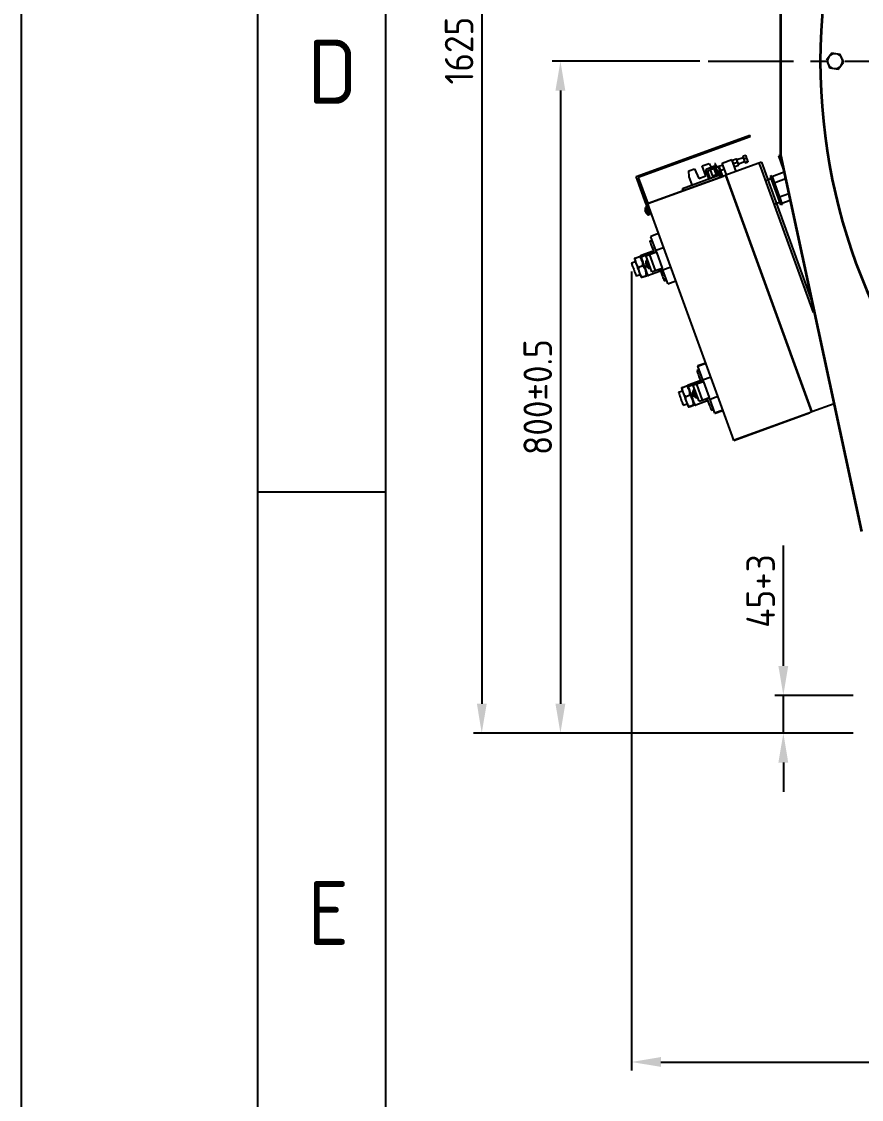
# Model space of a CAD drawing. Header units: millimetres. Extents: x -13 to 15102, y -1400 to 6249.
# Drawn here: x -13 to 987, y 1291 to 2574 of the extents above; entities that cross this region are included whole.
import ezdxf

# ---------------------------------------------------------------- set-up
doc = ezdxf.new("R2010")
doc.units = ezdxf.units.MM
doc.header["$LTSCALE"] = 2
doc.linetypes.add('CENTER', pattern=[10.16, 6.35, -1.27, 1.27, -1.27])
doc.linetypes.add('CENTER8', pattern=[6.35, 3.96875, -0.79375, 0.79375, -0.79375])
doc.layers.add('1轮廓实线层', color=7, linetype='Continuous')
doc.layers.add('3中心线层', color=1, linetype='CENTER8')
doc.styles.get("Standard").update_dxf_attribs({"font": 'isocp.shx', "height": 34, "bigfont": 'whgtxt.shx'})
doc.dimstyles.new('ISO-25', dxfattribs={"dimtxt": 34, "dimasz": 35, "dimexe": 10, "dimexo": 10, "dimgap": 10, "dimtad": 1, "dimdec": 4, "dimtxsty": 'Standard', "dimcen": 2.5, "dimclrd": 3, "dimclre": 3, "dimclrt": 2, "dimadec": 1, "dimazin": 2, "dimtfac": 1, "dimtdec": 4, "dimtmove": 0, "dimatfit": 3, "dimfxl": 1, "dimarcsym": 0})

# ---------------------------------------------------------------- blocks, each defined once
blk = doc.blocks.new('*D4357')
at = {"color": 3, "lineweight": -2}
for p, q in [((893.8, 1806.8), (893.8, 1950.2)), ((976.8, 1771.8), (883.8, 1771.8)), ((893.8, 1726.8), (893.8, 1771.8)), ((976.8, 1726.8), (883.8, 1726.8)), ((893.8, 1691.8), (893.8, 1656.8))]:
    blk.add_line(p, q, dxfattribs=at)
at = {"color": 3}
for points in [[(887.9, 1806.8), (899.6, 1806.8), (893.8, 1771.8)], [(899.6, 1691.8), (887.9, 1691.8), (893.8, 1726.8)]]:
    blk.add_solid(points, dxfattribs=at)
at = {"layer": 'Defpoints', "color": 0}
for p in [(893.8, 1771.8), (986.8, 1771.8), (986.8, 1726.8)]:
    blk.add_point(p, dxfattribs=at)
at = {"color": 2, "insert": (866.8, 1896), "char_height": 34, "attachment_point": 5, "rotation": 90}
blk.add_mtext('45+3', dxfattribs=at)
blk = doc.blocks.new('*D4358')
at = {"color": 3, "lineweight": -2}
for p, q in [((712.9, 2276.3), (712.9, 1325.3)), ((2560.7, 2276.3), (2560.7, 1325.3)), ((747.9, 1335.3), (2525.7, 1335.3))]:
    blk.add_line(p, q, dxfattribs=at)
at = {"color": 3}
for points in [[(747.9, 1341.2), (747.9, 1329.5), (712.9, 1335.3)], [(2525.7, 1329.5), (2525.7, 1341.2), (2560.7, 1335.3)]]:
    blk.add_solid(points, dxfattribs=at)
at = {"layer": 'Defpoints', "color": 0}
for p in [(712.9, 2286.3), (2560.7, 2286.3), (2560.7, 1335.3)]:
    blk.add_point(p, dxfattribs=at)
at = {"color": 2, "insert": (1636.8, 1364), "char_height": 34, "attachment_point": 5}
blk.add_mtext('1850(Max)', dxfattribs=at)
blk = doc.blocks.new('*D4359')
at = {"color": 3, "lineweight": -2}
for p, q in [((794.4, 2526.8), (618.3, 2526.8)), ((628.3, 2491.8), (628.3, 1761.8)), ((976.8, 1726.8), (618.3, 1726.8))]:
    blk.add_line(p, q, dxfattribs=at)
at = {"color": 3}
for points in [[(634.1, 2491.8), (622.4, 2491.8), (628.3, 2526.8)], [(622.4, 1761.8), (634.1, 1761.8), (628.3, 1726.8)]]:
    blk.add_solid(points, dxfattribs=at)
at = {"layer": 'Defpoints', "color": 0}
for p in [(804.4, 2526.8), (628.3, 1726.8), (986.8, 1726.8)]:
    blk.add_point(p, dxfattribs=at)
at = {"color": 2, "insert": (601.3, 2126.8), "char_height": 34, "attachment_point": 5, "rotation": 90}
blk.add_mtext('800%%p0.5', dxfattribs=at)
blk = doc.blocks.new('*D4360')
at = {"color": 3, "lineweight": -2}
for p, q in [((1607.8, 3351.8), (524.6, 3351.8)), ((534.6, 3316.8), (534.6, 1761.8)), ((976.8, 1726.8), (524.6, 1726.8))]:
    blk.add_line(p, q, dxfattribs=at)
at = {"color": 3}
for points in [[(540.5, 3316.8), (528.8, 3316.8), (534.6, 3351.8)], [(528.8, 1761.8), (540.5, 1761.8), (534.6, 1726.8)]]:
    blk.add_solid(points, dxfattribs=at)
at = {"layer": 'Defpoints', "color": 0}
for p in [(1617.8, 3351.8), (534.6, 1726.8), (986.8, 1726.8)]:
    blk.add_point(p, dxfattribs=at)
at = {"color": 2, "insert": (507.6, 2539.3), "char_height": 34, "attachment_point": 5, "rotation": 90}
blk.add_mtext('1625', dxfattribs=at)

msp = doc.modelspace()

# ---------------------------------------------------------------- linework, layer by layer
for p, q in [((267.37307, 5970.33699), (267.37307, 35.39246)), ((419.84025, 5817.86981), (419.84025, 35.39246)), ((419.84025, 2013.70862), (267.37307, 2013.70862))]:
    msp.add_line(p, q)
at = {"color": 7, "ltscale": 0.2}
for p, q in [((948.27943, 2532.18363), (945.15996, 2528.12589)), ((949.06872, 2518.66514), (954.14256, 2517.9925)), ((954.14256, 2517.9925), (959.21641, 2517.31986)), ((959.21641, 2517.31986), (962.33582, 2521.37759)), ((962.33582, 2521.37759), (965.45523, 2525.43533)), ((718.41358, 2389.38542), (853.72936, 2438.63631)), ((854.41338, 2436.75693), (853.72936, 2438.63631)), ((854.41338, 2436.75693), (720.977, 2388.19007)), ((845.89391, 2413.36699), (845.59839, 2412.73321)), ((848.57391, 2414.58942), (845.8197, 2413.58696)), ((846.25601, 2412.38827), (845.8197, 2413.58696)), ((848.57391, 2414.58942), (849.38454, 2413.00271)), ((848.88749, 2414.36831), (848.57391, 2414.58942)), ((849.38454, 2413.00271), (849.78347, 2411.26617)), ((797.12181, 2402.0702), (805.53108, 2405.13093)), ((801.39708, 2390.32405), (797.12181, 2402.0702)), ((814.00382, 2402.46819), (802.63352, 2398.32974)), ((804.25726, 2396.79237), (814.68784, 2400.5888)), ((805.53108, 2405.13093), (807.86728, 2400.34108)), ((807.10988, 2400.06541), (807.1441, 2399.97143)), ((810.90283, 2401.33952), (810.86861, 2401.43349)), ((813.08495, 2399.7299), (811.20556, 2399.04586)), ((812.73007, 2405.09069), (812.2602, 2404.91967)), ((812.2602, 2404.91967), (813.25208, 2402.19457)), ((813.72195, 2402.36558), (812.73007, 2405.09069)), ((815.8211, 2392.21237), (813.08495, 2399.7299)), ((813.26555, 2399.96469), (813.11612, 2399.64428)), ((816.60145, 2401.17887), (813.26555, 2399.96469)), ((813.93611, 2400.31518), (813.97032, 2400.22122)), ((814.68784, 2400.5888), (814.00382, 2402.46819)), ((814.44018, 2400.39222), (814.40597, 2400.48619)), ((816.43044, 2401.64872), (816.9003, 2401.81973)), ((820.7057, 2389.90255), (816.43044, 2401.64872)), ((816.9003, 2401.81973), (821.34657, 2389.60372)), ((821.9577, 2403.12838), (817.07131, 2401.34988)), ((821.10267, 2405.47762), (832.37897, 2409.58186)), ((826.23296, 2391.38222), (821.10267, 2405.47762)), ((837.50927, 2395.48646), (832.37897, 2409.58186)), ((832.92442, 2408.71621), (832.84926, 2408.28978)), ((833.26017, 2408.83841), (832.94719, 2408.7245)), ((833.26017, 2408.83841), (837.44412, 2410.36123)), ((834.62822, 2405.07964), (838.81216, 2406.60247)), ((835.32887, 2401.47701), (835.66057, 2401.19867)), ((835.99632, 2401.32086), (840.18027, 2402.8437)), ((838.11151, 2410.20509), (837.77981, 2410.48343)), ((845.91984, 2411.8499), (838.49632, 2409.14794)), ((840.18027, 2402.8437), (840.49319, 2402.95761)), ((840.20638, 2404.44947), (847.62996, 2407.15144)), ((840.51596, 2402.96589), (840.59118, 2403.39232)), ((846.59295, 2411.46242), (846.25601, 2412.38827)), ((847.02926, 2410.26372), (846.59295, 2411.46242)), ((849.78347, 2411.26617), (847.02926, 2410.26372)), ((847.54329, 2408.85147), (847.02926, 2410.26372)), ((848.45435, 2406.34843), (847.94032, 2407.76068)), ((847.95146, 2406.26812), (848.58524, 2405.97259)), ((848.45435, 2406.34843), (851.20856, 2407.35089)), ((848.53207, 2406.13489), (848.45435, 2406.34843)), ((848.59209, 2405.96994), (848.53207, 2406.13489)), ((848.66982, 2405.75639), (848.59209, 2405.96994)), ((848.66982, 2405.75639), (851.42403, 2406.75883)), ((849.78347, 2411.26617), (850.7018, 2409.38344)), ((850.7018, 2409.38344), (851.20856, 2407.35089)), ((851.20856, 2407.35089), (851.52208, 2407.12978)), ((851.52208, 2407.12978), (851.42403, 2406.75883)), ((864.76033, 2405.40506), (866.47045, 2400.70659)), ((866.47045, 2400.70659), (929.47691, 2227.59775)), ((730.38428, 2356.49617), (718.41358, 2389.38542)), ((720.977, 2388.19007), (732.26368, 2357.18021)), ((732.26368, 2357.18021), (822.47417, 2390.01415)), ((773.5238, 2375.39019), (817.68935, 2391.46515)), ((781.09997, 2396.23872), (787.84322, 2398.69306)), ((781.59343, 2389.18192), (781.09997, 2396.23872)), ((785.08203, 2379.59704), (781.59343, 2389.18192)), ((787.84322, 2398.69306), (792.93983, 2387.24587)), ((792.93983, 2387.24587), (801.39708, 2390.32405)), ((801.4382, 2395.76632), (804.55058, 2387.21511)), ((806.60098, 2387.4293), (803.65961, 2395.51066)), ((806.5071, 2397.33576), (809.24325, 2389.81821)), ((810.93036, 2398.94568), (807.05755, 2397.5361)), ((809.7937, 2390.01857), (807.05755, 2397.5361)), ((807.82812, 2398.09205), (807.91663, 2397.84879)), ((813.66651, 2391.42815), (809.7937, 2390.01857)), ((809.82976, 2389.66868), (810.17183, 2388.72898)), ((810.65278, 2390.33124), (810.76949, 2390.01069)), ((810.93036, 2398.94568), (813.66651, 2391.42815)), ((811.67542, 2399.21687), (811.58691, 2399.46013)), ((815.8211, 2392.21237), (813.94171, 2391.52831)), ((814.52828, 2391.37878), (814.41157, 2391.69933)), ((814.65524, 2395.41565), (814.97567, 2395.26624)), ((814.97567, 2395.26624), (818.31156, 2396.4804)), ((815.80996, 2390.78111), (815.46794, 2391.72079)), ((815.68044, 2395.52275), (817.21949, 2391.29414)), ((817.68935, 2391.46515), (816.15024, 2395.69375)), ((818.71538, 2388.64607), (817.68935, 2391.46515)), ((818.54438, 2389.11592), (820.7057, 2389.90255)), ((818.78143, 2396.65142), (823.66782, 2398.42992)), ((774.54983, 2372.57112), (773.5238, 2375.39019)), ((729.61282, 2348.79098), (729.35092, 2349.51064)), ((729.39008, 2348.48316), (729.59893, 2348.55919)), ((729.39496, 2348.55471), (729.60161, 2348.62991)), ((729.40361, 2348.63131), (729.41577, 2348.56897)), ((731.49585, 2353.44217), (729.48759, 2352.71121)), ((729.53557, 2348.52417), (729.58796, 2348.02454)), ((732.26368, 2357.18021), (730.38428, 2356.49617)), ((733.97379, 2352.48176), (732.0944, 2351.7977)), ((733.4625, 2348.03895), (732.0944, 2351.7977)), ((733.97379, 2352.48176), (732.26368, 2357.18021)), ((735.3419, 2348.72298), (733.4625, 2348.03895)), ((833.15962, 2079.9709), (733.97379, 2352.48176)), ((729.62438, 2348.0378), (729.58796, 2348.02454)), ((729.80111, 2347.43885), (730.46069, 2346.46152)), ((730.08858, 2347.01285), (729.94434, 2346.96034)), ((730.00549, 2346.91672), (730.01014, 2346.90552)), ((730.01014, 2346.90552), (730.03321, 2346.84916)), ((730.15367, 2346.91647), (730.01026, 2346.86427)), ((730.01026, 2346.86427), (730.66979, 2345.88694)), ((732.73676, 2343.78413), (734.74508, 2344.51509)), ((734.48854, 2345.21986), (736.36793, 2345.90391)), ((737.57361, 2313.35323), (734.75455, 2312.32717)), ((745.26047, 2321.47189), (735.86356, 2318.05169)), ((741.84888, 2301.60708), (735.96602, 2317.77005)), ((724.49141, 2295.70826), (737.47843, 2300.43515)), ((738.18015, 2298.50728), (725.19307, 2293.78039)), ((742.70391, 2299.25783), (734.24672, 2296.17966)), ((738.18015, 2298.50728), (738.65896, 2297.78558)), ((739.45903, 2299.40169), (738.64203, 2300.08728)), ((741.84888, 2301.60708), (751.24579, 2305.02727)), ((742.70391, 2299.25783), (741.84888, 2301.60708)), ((742.70391, 2299.25783), (749.54431, 2280.46398)), ((717.64039, 2288.0071), (712.94194, 2286.297)), ((716.47679, 2291.84562), (716.40055, 2291.41349)), ((717.41616, 2292.38989), (722.51247, 2294.2448)), ((723.91813, 2294.14964), (723.58196, 2294.43171)), ((723.92552, 2294.95648), (723.78986, 2294.50204)), ((723.92552, 2294.95648), (724.49141, 2295.70826)), ((730.21638, 2284.89806), (729.98416, 2286.37085)), ((732.28352, 2289.87819), (730.2752, 2289.14723)), ((734.24672, 2296.17966), (730.48793, 2294.81158)), ((737.32834, 2276.01773), (730.48793, 2294.81158)), ((730.92489, 2283.78618), (730.60267, 2284.67153)), ((734.24672, 2296.17966), (741.08713, 2277.38581)), ((718.41424, 2271.26191), (723.11269, 2272.97202)), ((726.54658, 2283.16129), (721.45026, 2281.30638)), ((725.62121, 2269.84668), (730.71753, 2271.70158)), ((725.75813, 2269.47049), (730.8545, 2271.32538)), ((731.41294, 2282.32322), (729.60292, 2281.66442)), ((730.91113, 2283.82403), (730.64285, 2283.72638)), ((730.9249, 2283.78618), (730.65596, 2283.68831)), ((730.75657, 2283.41383), (731.52541, 2282.13636)), ((731.79387, 2271.86966), (731.87011, 2272.3018)), ((731.99832, 2271.94941), (732.14327, 2271.82779)), ((746.29813, 2276.20322), (733.31111, 2271.47633)), ((733.52443, 2280.22014), (735.53275, 2280.95112)), ((737.32834, 2276.01773), (741.08713, 2277.38581)), ((741.08713, 2277.38581), (749.54431, 2280.46398)), ((746.96588, 2277.21765), (747.15107, 2278.26801)), ((750.3994, 2278.11476), (749.54431, 2280.46398)), ((759.79631, 2281.53496), (750.3994, 2278.11476)), ((756.28226, 2261.95178), (750.3994, 2278.11476)), ((724.35253, 2269.56565), (724.6887, 2269.28357)), ((751.85554, 2265.34254), (754.67466, 2266.3686)), ((756.38472, 2261.67015), (765.78169, 2265.09035)), ((932.10053, 2220.38943), (932.45952, 2219.40312)), ((793.66492, 2159.24365), (790.84586, 2158.21758)), ((801.35178, 2167.36231), (791.95481, 2163.9421)), ((792.05733, 2163.66047), (801.45424, 2167.08068)), ((797.94019, 2147.49748), (792.05733, 2163.66047)), ((780.58272, 2141.59868), (793.56973, 2146.32556)), ((794.2714, 2144.39768), (781.28438, 2139.67079)), ((798.79521, 2145.14825), (790.33803, 2142.07006)), ((794.2714, 2144.39768), (794.75026, 2143.67599)), ((795.55034, 2145.29211), (794.73334, 2145.97768)), ((797.94019, 2147.49748), (807.3371, 2150.91768)), ((798.79521, 2145.14825), (797.94019, 2147.49748)), ((798.79521, 2145.14825), (805.63562, 2126.3544)), ((773.7317, 2133.89752), (769.03324, 2132.1874)), ((772.5681, 2137.73603), (772.49186, 2137.30389)), ((773.50747, 2138.28031), (778.60378, 2140.1352)), ((780.00944, 2140.04004), (779.67327, 2140.32212)), ((779.91401, 2140.57878), (779.88117, 2140.39246)), ((779.92641, 2140.26815), (779.97332, 2140.56832)), ((780.01683, 2140.84688), (780.58272, 2141.59868)), ((786.30768, 2130.78848), (786.07546, 2132.26125)), ((788.37483, 2135.7686), (786.36651, 2135.03764)), ((790.33803, 2142.07006), (786.57924, 2140.70198)), ((793.41965, 2121.90813), (786.57924, 2140.70198)), ((787.02902, 2129.64136), (786.69398, 2130.56195)), ((790.33803, 2142.07006), (797.17838, 2123.27621)), ((774.50555, 2117.15234), (779.204, 2118.86242)), ((782.63789, 2129.05169), (777.54157, 2127.19679)), ((781.71252, 2115.73709), (786.80884, 2117.59201)), ((787.50425, 2128.21362), (785.69423, 2127.55484)), ((787.00244, 2129.71443), (786.73415, 2129.6168)), ((787.0162, 2129.67658), (786.74727, 2129.57871)), ((786.74792, 2129.57886), (787.01626, 2129.6765)), ((786.84788, 2129.30423), (787.61672, 2128.02676)), ((787.88518, 2117.76007), (787.96141, 2118.1922)), ((788.08962, 2117.83982), (788.23458, 2117.71819)), ((802.38943, 2122.09365), (789.40242, 2117.36674)), ((789.61574, 2126.11056), (791.624, 2126.84152)), ((793.41965, 2121.90813), (797.17838, 2123.27621)), ((797.17838, 2123.27621), (805.63562, 2126.3544)), ((803.05718, 2123.10806), (803.24238, 2124.15842)), ((806.49071, 2124.00517), (805.63562, 2126.3544)), ((815.88762, 2127.42538), (806.49071, 2124.00517)), ((812.37351, 2107.84218), (806.49071, 2124.00517)), ((780.44384, 2115.45605), (780.78001, 2115.174)), ((781.84944, 2115.36089), (786.94575, 2117.21582)), ((807.94685, 2111.23294), (810.76591, 2112.25901)), ((821.77048, 2111.26239), (812.37351, 2107.84218)), ((812.47603, 2107.56055), (821.87294, 2110.98075)), ((834.86973, 2075.27242), (925.08023, 2108.10635)), ((834.86973, 2075.27242), (833.15962, 2079.9709))]:
    msp.add_line(p, q, dxfattribs=at)
at = {"color": 7, "ltscale": 0.2, "flags": 128}
for points in [[(845.59839, 2412.73321), (845.62611, 2412.65703), (845.77077, 2412.2595), (846.02427, 2411.563), (846.35912, 2410.64302), (846.73904, 2409.59924), (847.12284, 2408.54478), (847.4689, 2407.59391), (847.73981, 2406.84966), (847.9061, 2406.3927), (847.95146, 2406.26812)], [(848.88749, 2414.36831), (848.87438, 2414.40427), (848.8841, 2414.37769), (848.91634, 2414.28902), (848.97064, 2414.13978), (849.0461, 2413.93253), (849.14135, 2413.67081), (849.25484, 2413.35909), (849.38454, 2413.00271)], [(849.38454, 2413.00271), (849.52824, 2412.60777), (849.68357, 2412.18103), (849.84784, 2411.72979), (850.01819, 2411.26177), (850.1917, 2410.78497), (850.36545, 2410.30756), (850.53652, 2409.8377), (850.7018, 2409.38344)], [(809.76837, 2401.03302), (809.0546, 2400.77322), (808.33083, 2400.50979), (807.7073, 2400.28286), (807.27898, 2400.12695), (807.11102, 2400.06581), (807.10988, 2400.06541)], [(810.86861, 2401.43349), (810.74952, 2401.39014), (810.36358, 2401.24965), (809.76837, 2401.03302)], [(813.26555, 2399.96469), (813.32742, 2399.79461), (813.51005, 2399.29288), (813.7856, 2398.53578), (814.11218, 2397.63856), (814.44, 2396.73783), (814.71925, 2395.97072), (814.9073, 2395.45401), (814.97561, 2395.26634), (814.97567, 2395.26624)], [(839.35135, 2406.79871), (838.96821, 2407.85134), (838.62262, 2408.80093), (838.34832, 2409.55453), (838.17219, 2410.03837), (838.11151, 2410.20509)], [(840.59118, 2403.39232), (840.53051, 2403.55904), (840.35437, 2404.04288), (840.08007, 2404.79649), (839.73449, 2405.74608), (839.35135, 2406.79871)], [(850.7018, 2409.38344), (850.85868, 2408.95255), (851.00429, 2408.55238), (851.13626, 2408.18982), (851.25231, 2407.87103), (851.35042, 2407.60149), (851.42892, 2407.3858), (851.4865, 2407.22766), (851.52208, 2407.12978)], [(807.05755, 2397.5361), (806.93369, 2397.49103), (806.82384, 2397.45105), (806.72901, 2397.41654), (806.65015, 2397.38782), (806.58804, 2397.36522), (806.54322, 2397.3489), (806.51616, 2397.33905), (806.5071, 2397.33576)], [(809.24325, 2389.81821), (809.25231, 2389.82152), (809.27937, 2389.83137), (809.3242, 2389.84767), (809.3863, 2389.87029), (809.46516, 2389.89899), (809.55999, 2389.9335), (809.66984, 2389.97348), (809.7937, 2390.01857)], [(813.81755, 2391.12011), (812.86966, 2390.77509), (811.89512, 2390.4204), (811.01148, 2390.09878), (810.32538, 2389.84906), (809.91947, 2389.70133), (809.82976, 2389.66868)], [(810.93036, 2398.94568), (810.99229, 2398.96822), (811.04719, 2398.98822), (811.09463, 2399.00548), (811.13403, 2399.01983), (811.16509, 2399.03114), (811.1875, 2399.03929), (811.20103, 2399.04421), (811.20556, 2399.04586)], [(813.94171, 2391.52831), (813.93724, 2391.52667), (813.92371, 2391.52174), (813.9013, 2391.51359), (813.87018, 2391.50228), (813.83078, 2391.48793), (813.78334, 2391.47068), (813.72844, 2391.45068), (813.66651, 2391.42815)], [(815.46794, 2391.72079), (815.45495, 2391.71605), (815.19317, 2391.62077), (814.62448, 2391.41381), (813.81755, 2391.12011)], [(729.48759, 2352.71121), (729.52466, 2352.60933), (729.67665, 2352.19175), (729.9351, 2351.48167), (730.28081, 2350.53173), (730.68821, 2349.4124), (731.12707, 2348.20667), (731.56481, 2347.004), (731.96899, 2345.89357), (732.30963, 2344.95771), (732.5614, 2344.26587), (732.70576, 2343.86933), (732.73676, 2343.78413)], [(732.0944, 2351.7977), (731.76079, 2352.71433), (731.44, 2353.59574), (731.1443, 2354.40803), (730.8852, 2355.12002), (730.67253, 2355.70434), (730.51446, 2356.13852), (730.41718, 2356.40589), (730.38428, 2356.49617)], [(734.48854, 2345.21986), (734.46881, 2345.27404), (734.41046, 2345.43445), (734.31562, 2345.69496), (734.18801, 2346.04554), (734.03256, 2346.47274), (733.85512, 2346.96013), (733.66266, 2347.48896), (733.4625, 2348.03895)], [(734.48854, 2345.21986), (734.56972, 2344.99683), (734.71402, 2344.60029), (734.74508, 2344.51509)], [(734.75455, 2312.32717), (734.76993, 2312.28488), (734.89051, 2311.95362), (735.12923, 2311.29782), (735.48268, 2310.32671), (735.94593, 2309.05389), (736.51247, 2307.49724), (737.17444, 2305.67861), (737.92242, 2303.62353), (738.74598, 2301.36085), (739.63349, 2298.92233), (739.88484, 2298.23179)], [(735.86356, 2318.05169), (735.86845, 2318.03814), (735.96602, 2317.77005)], [(712.94194, 2286.297), (712.942, 2286.29679), (713.01042, 2286.1088), (713.2036, 2285.57811), (713.51247, 2284.7295), (713.92255, 2283.60269), (714.41477, 2282.25035), (714.96605, 2280.73572), (715.55065, 2279.12961), (716.14116, 2277.50713), (716.71008, 2275.94415), (717.23067, 2274.51373), (717.67872, 2273.28277), (718.03319, 2272.30883), (718.27756, 2271.63747), (718.40035, 2271.30005), (718.41424, 2271.26191)], [(716.40055, 2291.41349), (716.44264, 2291.29784), (716.60261, 2290.85835), (716.87727, 2290.10381), (717.25821, 2289.05715), (717.73391, 2287.75016), (718.2899, 2286.22257), (718.90931, 2284.52078), (719.57331, 2282.6965), (720.26168, 2280.80518), (720.95357, 2278.90425), (721.62788, 2277.0515), (722.26422, 2275.30319), (722.84322, 2273.71249), (723.34724, 2272.3277), (723.76101, 2271.19092), (724.07191, 2270.33666), (724.27057, 2269.79089), (724.35086, 2269.57021), (724.35253, 2269.56565)], [(723.78986, 2294.50204), (723.79052, 2294.50027), (723.8351, 2294.37775)], [(723.8351, 2294.37775), (723.94913, 2294.06442), (724.13068, 2293.56564), (724.37661, 2292.88993), (724.68274, 2292.04886), (725.04382, 2291.05685), (725.45367, 2289.93082), (725.90523, 2288.69008), (726.39089, 2287.35583)], [(726.39089, 2287.35583), (726.90218, 2285.95092), (727.43051, 2284.49938), (727.96678, 2283.02606), (728.50179, 2281.55613), (729.02637, 2280.11479), (729.53164, 2278.72667), (730.00883, 2277.41553), (730.44985, 2276.20382)], [(730.2752, 2289.14722), (730.28236, 2289.12758), (730.38345, 2288.84994), (730.59695, 2288.2633), (730.90707, 2287.41117), (731.29087, 2286.35677), (731.71978, 2285.17828), (732.16211, 2283.9631), (732.58494, 2282.80136), (732.95694, 2281.77923), (733.25055, 2280.97252), (733.44403, 2280.44105), (733.52294, 2280.22422), (733.52443, 2280.22016)], [(730.44985, 2276.20382), (730.84717, 2275.11222), (731.19395, 2274.15947), (731.48423, 2273.36184), (731.71317, 2272.73298), (731.87666, 2272.28368), (731.97209, 2272.02157), (731.99832, 2271.94941)], [(746.72525, 2279.43793), (747.43872, 2277.47769), (748.295, 2275.12515), (749.08119, 2272.96508), (749.78631, 2271.02778), (750.40042, 2269.34046), (750.91498, 2267.92679), (751.32268, 2266.80664), (751.61784, 2265.99569), (751.7963, 2265.50538), (751.85554, 2265.34254)], [(756.28226, 2261.95178), (756.37983, 2261.68368), (756.38472, 2261.67015)], [(790.84586, 2158.21758), (790.86124, 2158.17529), (790.98182, 2157.84404), (791.22048, 2157.18824), (791.57399, 2156.21713), (792.03724, 2154.94431), (792.60378, 2153.38764), (793.26575, 2151.56901), (794.01373, 2149.51393), (794.83729, 2147.25125), (795.7248, 2144.81274), (795.97615, 2144.12219)], [(791.95481, 2163.9421), (791.95975, 2163.92854), (792.05733, 2163.66047)], [(769.03324, 2132.1874), (769.0333, 2132.18719), (769.10173, 2131.9992), (769.29491, 2131.46851), (769.60378, 2130.61992), (770.01386, 2129.49309), (770.50608, 2128.14075), (771.05736, 2126.62614), (771.64196, 2125.02003), (772.23246, 2123.39753), (772.80139, 2121.83455), (773.32198, 2120.40413), (773.77003, 2119.17317), (774.12449, 2118.19926), (774.36887, 2117.52788), (774.49166, 2117.19045), (774.50555, 2117.15234)], [(772.49186, 2137.30389), (772.53394, 2137.18826), (772.69392, 2136.74877), (772.96858, 2135.99423), (773.34951, 2134.94757), (773.82522, 2133.64056), (774.38121, 2132.11298), (775.00062, 2130.41118), (775.66462, 2128.58692), (776.35299, 2126.69558), (777.04488, 2124.79467), (777.71919, 2122.94192), (778.35553, 2121.19362), (778.93453, 2119.60289), (779.43855, 2118.21813), (779.85226, 2117.08132), (780.16322, 2116.22707), (780.36188, 2115.6813), (780.44217, 2115.46061), (780.44384, 2115.45605)], [(779.88117, 2140.39246), (779.88183, 2140.39067), (779.92641, 2140.26815)], [(779.92641, 2140.26815), (780.04043, 2139.95484), (780.22199, 2139.45604), (780.46792, 2138.78033), (780.77405, 2137.93928), (781.13513, 2136.94725), (781.54491, 2135.82123), (781.99654, 2134.5805), (782.48214, 2133.24625)], [(782.48214, 2133.24625), (782.99349, 2131.84134), (783.52182, 2130.38978), (784.05809, 2128.91648), (784.5931, 2127.44654), (785.11768, 2126.00521), (785.62295, 2124.61707), (786.10014, 2123.30595), (786.54116, 2122.09422)], [(786.36651, 2135.03764), (786.37367, 2135.018), (786.47476, 2134.74036), (786.68826, 2134.1537), (786.99838, 2133.30159), (787.38218, 2132.24718), (787.81109, 2131.06868), (788.25342, 2129.85352), (788.67625, 2128.69177), (789.04825, 2127.66964), (789.34186, 2126.86292), (789.53533, 2126.33145), (789.61425, 2126.11464), (789.61574, 2126.11056)], [(786.54116, 2122.09422), (786.93848, 2121.00265), (787.28526, 2120.0499), (787.57553, 2119.25227), (787.80442, 2118.62341), (787.96797, 2118.17408), (788.0634, 2117.91197), (788.08962, 2117.83982)], [(802.81656, 2125.32834), (803.53003, 2123.36809), (804.38631, 2121.01555), (805.17249, 2118.85548), (805.87762, 2116.91818), (806.49172, 2115.23086), (807.00629, 2113.81719), (807.41399, 2112.69704), (807.70915, 2111.88612), (807.8876, 2111.39578), (807.94685, 2111.23294)], [(812.37351, 2107.84218), (812.47108, 2107.57408), (812.47603, 2107.56055)]]:
    msp.add_lwpolyline(points, dxfattribs=at)
at = {"color": 7, "ltscale": 0.2}
for centre, radius, start, end in [((955.30761, 2526.78061), 8.865, 142.44828085, 202.44828085), ((955.30761, 2526.78061), 8.865, 322.44828085, 22.44828085), ((955.30761, 2526.78061), 8.865, 202.44828085, 262.44828085), ((955.30761, 2526.78061), 8.865, 262.44828085, 322.44828085), ((803.31758, 2396.45036), 2, 110, 200), ((804.5993, 2395.85268), 1, 110, 200), ((803.61089, 2386.87309), 1, 350, 20), ((732.72478, 2349.18712), 3.38934, 174.52260693, 190.75381816), ((732.98763, 2348.46772), 3.39026, 174.52851695, 190.75512023), ((729.99802, 2286.72774), 2.14327, 278.68270103, 286.38649163), ((786.09014, 2132.61453), 2.13955, 278.67600401, 286.39318865), ((787.84781, 2127.78658), 2.14241, 113.61393362, 121.31977581), ((786.4255, 2131.69249), 2.13808, 278.6733424, 286.39585026)]:
    msp.add_arc(centre, radius, start, end, dxfattribs=at)
for points, knots in [([(945.15996, 2528.12589), (945.32334, 2527.73048), (945.96894, 2526.16799), (946.6246, 2524.58094), (947.11434, 2523.39552)], [0, 0, 0, 0, 0.2530689371, 1, 1, 1, 1]), ([(963.50085, 2530.1657), (963.01111, 2531.35112), (962.35545, 2532.93818), (961.70985, 2534.50066), (961.54647, 2534.89608)], [0, 0, 0, 0, 0.74693109349, 1, 1, 1, 1]), ([(965.45523, 2525.43533), (965.43784, 2525.47742), (964.79392, 2527.03657), (964.13854, 2528.62254), (963.50085, 2530.1657)], [0, 0, 0, 0, 0.0269938279, 1, 1, 1, 1]), ([(947.11434, 2523.39552), (947.75203, 2521.85235), (948.40741, 2520.26638), (949.05133, 2518.70723), (949.06872, 2518.66514)], [0, 0, 0, 0, 0.9730062522, 1, 1, 1, 1]), ([(834.62822, 2405.07964), (834.20852, 2405.68748), (833.42367, 2406.82417), (833.31208, 2408.19884), (833.26017, 2408.83841)], [0, 0, 0, 0, 0.5347442778, 1, 1, 1, 1]), ([(835.99632, 2401.32086), (835.5766, 2401.9287), (834.7917, 2403.06539), (834.68013, 2404.44007), (834.62822, 2405.07964)], [0, 0, 0, 0, 0.5347481038, 1, 1, 1, 1]), ([(835.68334, 2401.20696), (835.67586, 2401.20424), (835.56456, 2401.16373), (835.78794, 2401.24503), (835.99632, 2401.32086)], [0, 0, 0, 0, 0.06718020076, 1, 1, 1, 1]), ([(837.75704, 2410.47515), (837.76452, 2410.47787), (837.87582, 2410.51838), (837.65247, 2410.43708), (837.44412, 2410.36123)], [0, 0, 0, 0, 0.06718045255, 1, 1, 1, 1]), ([(837.44412, 2410.36123), (837.86381, 2409.7534), (838.64867, 2408.6167), (838.76025, 2407.24204), (838.81216, 2406.60247)], [0, 0, 0, 0, 0.5347450099, 1, 1, 1, 1]), ([(838.81216, 2406.60247), (839.23188, 2405.99463), (840.01678, 2404.85794), (840.12836, 2403.48327), (840.18027, 2402.8437)], [0, 0, 0, 0, 0.5347481038, 1, 1, 1, 1]), ([(847.94032, 2407.76068), (847.85065, 2407.93393), (847.67131, 2408.28043), (847.58596, 2408.66112), (847.54329, 2408.85147)], [0, 0, 0, 0, 0.4999981375, 1, 1, 1, 1]), ([(729.46965, 2352.63503), (729.36255, 2352.16566), (729.14209, 2351.19945), (729.12915, 2349.83106), (729.32323, 2348.98267), (729.40361, 2348.63131)], [0, 0, 0, 0, 0.3562735334, 0.7334049852, 1, 1, 1, 1]), ([(729.39496, 2348.55471), (729.39841, 2348.53643), (729.40531, 2348.49986), (729.40721, 2348.48361), (729.40217, 2348.49955), (729.39196, 2348.54165), (729.38263, 2348.58242), (729.37881, 2348.59911)], [0, 0, 0, 0, 0.2138917335, 0.427845423, 0.6405911425, 0.8528768027, 1, 1, 1, 1]), ([(729.58796, 2348.02454), (729.59479, 2347.9969), (729.60846, 2347.94164), (729.63969, 2347.84541), (729.66668, 2347.77057), (729.6819, 2347.7363), (729.68542, 2347.72838)], [0, 0, 0, 0, 0.3035824414, 0.6072081973, 0.9092352563, 1, 1, 1, 1]), ([(729.80111, 2347.43885), (729.78864, 2347.46436), (729.76368, 2347.5154), (729.72518, 2347.60999), (729.69174, 2347.70421), (729.6683, 2347.78217), (729.66023, 2347.81969), (729.65693, 2347.83505)], [0, 0, 0, 0, 0.2138500938, 0.4277891129, 0.6405796249, 0.852872834, 1, 1, 1, 1]), ([(729.96037, 2346.96608), (729.96143, 2346.963), (729.96354, 2346.95682), (729.98343, 2346.9165), (730.00247, 2346.87944), (730.01026, 2346.86427)], [0, 0, 0, 0, 0.3706859984, 0.7423640354, 1, 1, 1, 1]), ([(730.03321, 2346.84916), (730.0534, 2346.79866), (730.27262, 2346.2502), (730.97812, 2345.33677), (731.86207, 2344.37238), (732.5102, 2343.96883), (732.69325, 2343.85486)], [0, 0, 0, 0, 0.0402100034, 0.4366465157, 0.8408974558, 1, 1, 1, 1]), ([(730.66979, 2345.88694), (730.62969, 2345.97757), (730.54951, 2346.15885), (730.4903, 2346.36063), (730.46069, 2346.46152)], [0, 0, 0, 0, 0.5000003585, 1, 1, 1, 1]), ([(737.47843, 2300.43515), (737.83023, 2300.3737), (738.54146, 2300.24947), (738.93903, 2299.82655), (738.79758, 2299.2325), (738.38721, 2298.75049), (738.18015, 2298.50728)], [0, 0, 0, 0, 0.26461476162, 0.53496514312, 0.76535231617, 1, 1, 1, 1]), ([(717.41616, 2292.38989), (717.12327, 2292.24632), (716.5968, 2291.98826), (716.55149, 2291.90306), (716.53139, 2291.86526)], [0, 0, 0, 0, 0.5563113555, 1, 1, 1, 1]), ([(721.45026, 2281.30638), (720.8092, 2282.1625), (719.51317, 2283.8933), (718.24932, 2286.69652), (717.5626, 2289.56595), (717.46527, 2291.44284), (717.41616, 2292.38989)], [0, 0, 0, 0, 0.26461356826, 0.5349654646, 0.76535184614, 1, 1, 1, 1]), ([(722.51247, 2294.2448), (722.82914, 2294.32309), (723.39835, 2294.46382), (723.4878, 2294.42767), (723.58196, 2294.43171)], [0, 0, 0, 0, 0.55631202525, 1, 1, 1, 1]), ([(726.54658, 2283.16129), (726.48734, 2284.22917), (726.36757, 2286.3881), (725.5339, 2289.3479), (724.21555, 2291.98745), (723.08363, 2293.48777), (722.51247, 2294.2448)], [0, 0, 0, 0, 0.26461228315, 0.53496545118, 0.76535141747, 1, 1, 1, 1]), ([(725.19307, 2293.78039), (724.8546, 2293.83448), (724.17146, 2293.94364), (723.9479, 2294.23217), (723.8351, 2294.37775)], [0, 0, 0, 0, 0.4954600951, 1, 1, 1, 1]), ([(726.39089, 2287.35583), (726.07216, 2288.38939), (725.42763, 2290.47945), (725.27183, 2292.67206), (725.19307, 2293.78039)], [0, 0, 0, 0, 0.4945124392, 1, 1, 1, 1]), ([(729.60292, 2281.66442), (728.96334, 2282.54581), (727.67245, 2284.32474), (726.82065, 2286.33937), (726.39089, 2287.35583)], [0, 0, 0, 0, 0.49546077607, 1, 1, 1, 1]), ([(730.2944, 2289.10223), (730.1877, 2288.72724), (729.93565, 2287.84143), (729.95413, 2286.91858), (729.96478, 2286.3864)], [0, 0, 0, 0, 0.4233315669, 1, 1, 1, 1]), ([(729.98416, 2286.37085), (729.97309, 2286.37648), (729.96073, 2286.38278), (729.96548, 2286.38602), (729.96598, 2286.38636)], [0, 0, 0, 0, 0.8945659991, 1, 1, 1, 1]), ([(730.32158, 2284.60904), (730.31734, 2284.61189), (730.30887, 2284.61759), (730.28697, 2284.6666), (730.2613, 2284.73931), (730.2366, 2284.82109), (730.22225, 2284.8757), (730.21638, 2284.89806)], [0, 0, 0, 0, 0.2138561435, 0.4277968098, 0.6406121443, 0.8528676189, 1, 1, 1, 1]), ([(725.62121, 2269.84668), (724.96829, 2270.73546), (723.64828, 2272.53228), (722.34877, 2275.43329), (721.62805, 2278.3962), (721.50988, 2280.33041), (721.45026, 2281.30638)], [0, 0, 0, 0, 0.26461431423, 0.53496497355, 0.76535235734, 1, 1, 1, 1]), ([(730.71753, 2271.70158), (730.64642, 2272.80212), (730.50265, 2275.02706), (729.63344, 2278.08469), (728.281, 2280.81768), (727.12824, 2282.37533), (726.54658, 2283.16129)], [0, 0, 0, 0, 0.26461488201, 0.53496521863, 0.76535329714, 1, 1, 1, 1]), ([(730.44985, 2276.20382), (730.18993, 2277.07585), (729.66432, 2278.83928), (729.62354, 2280.71584), (729.60292, 2281.66442)], [0, 0, 0, 0, 0.4945097612, 1, 1, 1, 1]), ([(733.31111, 2271.47633), (732.72851, 2272.20117), (731.55263, 2273.66413), (730.81966, 2275.35214), (730.44985, 2276.20382)], [0, 0, 0, 0, 0.49545637087, 1, 1, 1, 1]), ([(730.64285, 2283.72638), (730.64154, 2283.72131), (730.63894, 2283.71117), (730.65007, 2283.6694), (730.6649, 2283.63089), (730.67015, 2283.61728)], [0, 0, 0, 0, 0.392583803, 0.7852002467, 1, 1, 1, 1]), ([(730.75657, 2283.41383), (730.7423, 2283.44422), (730.71377, 2283.505), (730.68001, 2283.58672), (730.65824, 2283.64877), (730.65092, 2283.68276), (730.65496, 2283.68679), (730.65661, 2283.68845)], [0, 0, 0, 0, 0.21390507791, 0.4278080624, 0.64056176913, 0.85289158203, 1, 1, 1, 1]), ([(730.8545, 2271.32538), (731.13352, 2271.46393), (731.69759, 2271.74401), (731.87717, 2271.92009), (731.52725, 2271.89866), (730.98908, 2271.76767), (730.71753, 2271.70158)], [0, 0, 0, 0, 0.2646141589, 0.5349660269, 0.7653518714, 1, 1, 1, 1]), ([(731.51522, 2282.15322), (731.51287, 2282.14639), (731.50726, 2282.13005), (731.51873, 2282.13403), (731.52541, 2282.13636)], [0, 0, 0, 0, 0.417956869, 1, 1, 1, 1]), ([(731.52589, 2282.14448), (731.55981, 2282.08941), (731.87166, 2281.58311), (732.53107, 2280.92817), (733.23162, 2280.46141), (733.49165, 2280.28816)], [0, 0, 0, 0, 0.0712684964, 0.6552747183, 1, 1, 1, 1]), ([(732.14327, 2271.82779), (732.26427, 2271.72962), (732.42572, 2271.60024), (732.95278, 2271.52648), (733.31111, 2271.47633)], [0, 0, 0, 0, 0.3201327961, 1, 1, 1, 1]), ([(746.05583, 2279.19427), (746.0854, 2279.07011), (746.31492, 2278.10646), (746.30594, 2277.08931), (746.29813, 2276.20322)], [0, 0, 0, 0, 0.12884783, 1, 1, 1, 1]), ([(746.29813, 2276.20322), (746.55602, 2276.48615), (746.91823, 2276.88354), (746.90205, 2277.15231), (746.89739, 2277.22972)], [0, 0, 0, 0, 0.7119970388, 1, 1, 1, 1]), ([(725.75813, 2269.47049), (725.45535, 2269.39726), (724.84323, 2269.24922), (724.59249, 2269.26871), (724.87432, 2269.47714), (725.37073, 2269.72275), (725.62121, 2269.84668)], [0, 0, 0, 0, 0.2646140686, 0.5349662759, 0.7653522311, 1, 1, 1, 1]), ([(793.56973, 2146.32556), (793.92154, 2146.26411), (794.63277, 2146.13986), (795.03033, 2145.71698), (794.8889, 2145.12289), (794.47849, 2144.64089), (794.2714, 2144.39768)], [0, 0, 0, 0, 0.2646146098, 0.5349646472, 0.7653518144, 1, 1, 1, 1]), ([(773.50747, 2138.28031), (773.21458, 2138.13674), (772.68811, 2137.87866), (772.6428, 2137.79347), (772.6227, 2137.75567)], [0, 0, 0, 0, 0.5563114558, 1, 1, 1, 1]), ([(777.54157, 2127.19679), (776.90051, 2128.05291), (775.60447, 2129.7837), (774.34063, 2132.58694), (773.6539, 2135.45637), (773.55658, 2137.33326), (773.50747, 2138.28031)], [0, 0, 0, 0, 0.2646128007, 0.5349654991, 0.7653518635, 1, 1, 1, 1]), ([(778.60378, 2140.1352), (778.92044, 2140.21349), (779.48966, 2140.35422), (779.57911, 2140.31807), (779.61879, 2140.30204)], [0, 0, 0, 0, 0.55631202525, 1, 1, 1, 1]), ([(782.63789, 2129.05169), (782.57864, 2130.11957), (782.45888, 2132.27851), (781.62521, 2135.23832), (780.30686, 2137.87785), (779.17493, 2139.37817), (778.60378, 2140.1352)], [0, 0, 0, 0, 0.26461226676, 0.53496628812, 0.765351432, 1, 1, 1, 1]), ([(781.28438, 2139.67079), (780.94591, 2139.72488), (780.26277, 2139.83405), (780.03921, 2140.12258), (779.92641, 2140.26815)], [0, 0, 0, 0, 0.4954600951, 1, 1, 1, 1]), ([(782.48214, 2133.24625), (782.16343, 2134.27981), (781.51895, 2136.36987), (781.36314, 2138.56246), (781.28438, 2139.67079)], [0, 0, 0, 0, 0.4945123807, 1, 1, 1, 1]), ([(785.69423, 2127.55484), (785.05465, 2128.43623), (783.76376, 2130.21517), (782.91193, 2132.22979), (782.48214, 2133.24625)], [0, 0, 0, 0, 0.4954591159, 1, 1, 1, 1]), ([(786.38571, 2134.99263), (786.27901, 2134.61765), (786.02696, 2133.73184), (786.04544, 2132.80899), (786.05609, 2132.27681)], [0, 0, 0, 0, 0.4233262343, 1, 1, 1, 1]), ([(786.07546, 2132.26125), (786.06448, 2132.26687), (786.0522, 2132.27314), (786.05675, 2132.27643), (786.05722, 2132.27678)], [0, 0, 0, 0, 0.8945677084, 1, 1, 1, 1]), ([(786.2991, 2130.81199), (786.30768, 2130.77978), (786.32483, 2130.71534), (786.34801, 2130.64069), (786.35957, 2130.61106), (786.36365, 2130.60058)], [0, 0, 0, 0, 0.3925421282, 0.7851549324, 1, 1, 1, 1]), ([(786.41289, 2130.49946), (786.40865, 2130.5023), (786.40017, 2130.50799), (786.37828, 2130.557), (786.35261, 2130.62972), (786.32791, 2130.71149), (786.31356, 2130.76611), (786.30768, 2130.78848)], [0, 0, 0, 0, 0.213845828, 0.42778100096, 0.64059087112, 0.85284089562, 1, 1, 1, 1]), ([(781.71252, 2115.73709), (781.0596, 2116.62586), (779.73958, 2118.42268), (778.44008, 2121.32372), (777.71935, 2124.28661), (777.60119, 2126.22082), (777.54157, 2127.19679)], [0, 0, 0, 0, 0.2646140969, 0.5349662358, 0.765351614, 1, 1, 1, 1]), ([(786.80884, 2117.59201), (786.73774, 2118.69254), (786.59398, 2120.91748), (785.72465, 2123.97507), (784.37233, 2126.70811), (783.21955, 2128.26574), (782.63789, 2129.05169)], [0, 0, 0, 0, 0.2646136624, 0.5349656734, 0.7653534924, 1, 1, 1, 1]), ([(786.54116, 2122.09422), (786.28124, 2122.96625), (785.75563, 2124.72968), (785.71485, 2126.60625), (785.69423, 2127.55484)], [0, 0, 0, 0, 0.4945089299, 1, 1, 1, 1]), ([(789.40242, 2117.36674), (788.81982, 2118.09158), (787.64395, 2119.55457), (786.91097, 2121.24256), (786.54116, 2122.09422)], [0, 0, 0, 0, 0.4954592206, 1, 1, 1, 1]), ([(786.73415, 2129.6168), (786.73282, 2129.61172), (786.73015, 2129.60157), (786.74139, 2129.5598), (786.75621, 2129.52131), (786.76145, 2129.5077)], [0, 0, 0, 0, 0.3925965415, 0.7852427456, 1, 1, 1, 1]), ([(786.84788, 2129.30423), (786.83361, 2129.33462), (786.80507, 2129.3954), (786.77132, 2129.47714), (786.74955, 2129.53918), (786.74223, 2129.57316), (786.74627, 2129.57721), (786.74792, 2129.57886)], [0, 0, 0, 0, 0.2139030502, 0.4278292838, 0.6405615722, 0.8528893724, 1, 1, 1, 1]), ([(786.94575, 2117.21582), (787.2248, 2117.35435), (787.78894, 2117.63441), (787.96837, 2117.8105), (787.61859, 2117.78906), (787.0804, 2117.65809), (786.80884, 2117.59201)], [0, 0, 0, 0, 0.2646148146, 0.5349665007, 0.7653519452, 1, 1, 1, 1]), ([(787.60653, 2128.04363), (787.60418, 2128.0368), (787.59857, 2128.02047), (787.61004, 2128.02445), (787.61672, 2128.02676)], [0, 0, 0, 0, 0.4179563746, 1, 1, 1, 1]), ([(787.6172, 2128.03489), (787.65109, 2127.97982), (787.96279, 2127.47341), (788.6224, 2126.8186), (789.32294, 2126.35182), (789.58296, 2126.17857)], [0, 0, 0, 0, 0.0712609146, 0.6552775007, 1, 1, 1, 1]), ([(788.27327, 2117.7643), (788.33235, 2117.69794), (788.51693, 2117.49064), (789.04405, 2117.41688), (789.40242, 2117.36674)], [0, 0, 0, 0, 0.3201308694, 1, 1, 1, 1]), ([(802.14714, 2125.08467), (802.17671, 2124.96051), (802.40623, 2123.99689), (802.39725, 2122.97975), (802.38943, 2122.09365)], [0, 0, 0, 0, 0.1288456084, 1, 1, 1, 1]), ([(802.38943, 2122.09365), (802.64733, 2122.37658), (803.00954, 2122.77395), (802.99336, 2123.04273), (802.9887, 2123.12013)], [0, 0, 0, 0, 0.7119968657, 1, 1, 1, 1]), ([(781.84944, 2115.36089), (781.54666, 2115.28766), (780.93454, 2115.13962), (780.6838, 2115.15914), (780.96563, 2115.36758), (781.46204, 2115.61317), (781.71252, 2115.73709)], [0, 0, 0, 0, 0.2646141244, 0.5349663982, 0.765352402, 1, 1, 1, 1])]:
    msp.add_open_spline(points, degree=3, knots=knots, dxfattribs=at)
at = {"layer": '1轮廓实线层', "lineweight": 35}
for p, q in [((890.4336, 2640.58226), (890.4336, 2414.74934)), ((890.4336, 2414.74934), (986.80764, 1966.78061))]:
    msp.add_line(p, q, dxfattribs=at)
at = {"layer": '1轮廓实线层'}
for p, q in [((948.27943, 2532.18363), (945.15996, 2528.12589)), ((945.15996, 2528.12589), (947.11434, 2523.39552)), ((951.39884, 2536.24136), (948.27943, 2532.18363)), ((956.47269, 2535.56872), (951.39884, 2536.24136)), ((961.54647, 2534.89608), (956.47269, 2535.56872)), ((963.50085, 2530.1657), (961.54647, 2534.89608)), ((965.45523, 2525.43533), (963.50085, 2530.1657)), ((947.11434, 2523.39552), (949.06872, 2518.66514)), ((949.06872, 2518.66514), (954.14256, 2517.9925)), ((954.14256, 2517.9925), (959.21641, 2517.31986)), ((959.21641, 2517.31986), (962.33582, 2521.37759)), ((962.33582, 2521.37759), (965.45523, 2525.43533)), ((890.4336, 2414.74934), (888.25267, 2413.95556)), ((894.00368, 2398.15483), (888.25267, 2413.95556)), ((867.57945, 2406.43111), (825.29323, 2391.04021)), ((867.57945, 2406.43111), (927.84481, 2240.85334)), ((824.82343, 2390.86919), (732.73354, 2357.35122)), ((824.82343, 2390.86919), (927.42943, 2108.96141)), ((825.29323, 2391.04021), (927.89929, 2109.13241)), ((878.00762, 2389.47521), (890.32031, 2355.64626)), ((879.90172, 2390.1188), (878.02234, 2389.43476)), ((879.90172, 2390.1188), (878.02234, 2389.43476)), ((879.90172, 2390.1188), (878.02234, 2389.43476)), ((879.90172, 2390.1188), (878.02234, 2389.43476)), ((879.887, 2390.15924), (892.19969, 2356.3303)), ((894.78815, 2394.50839), (880.23231, 2389.21051)), ((879.03367, 2386.65613), (872.45582, 2384.26199)), ((896.48669, 2386.61318), (882.96846, 2381.69297)), ((900.30432, 2368.86796), (889.11823, 2364.79657)), ((889.29425, 2358.46534), (882.7164, 2356.0712)), ((892.19969, 2356.3303), (890.32031, 2355.64626)), ((892.19969, 2356.3303), (890.32031, 2355.64626)), ((902.00286, 2360.97276), (891.85438, 2357.27903)), ((954.12879, 2118.67917), (927.89929, 2109.13241)), ((927.42943, 2108.96141), (835.3396, 2075.44345))]:
    msp.add_line(p, q, dxfattribs=at)
at = {"layer": '1轮廓实线层', "lineweight": 35}
for start, end in [(0, 180), (180, 0)]:
    msp.add_arc((1636.80761, 2526.78061), 699, start, end, dxfattribs=at)
at = {"layer": '1轮廓实线层'}
for start, end in [(142.44828085, 202.44828085), (82.44828085, 142.44828085), (22.44828085, 82.44828085), (322.44828085, 22.44828085), (202.44828085, 262.44828085), (262.44828085, 322.44828085)]:
    msp.add_arc((955.30761, 2526.78061), 8.865, start, end, dxfattribs=at)
at = {"layer": '3中心线层', "linetype": 'CENTER', "ltscale": 8}
msp.add_line((804.36762, 2526.78061), (2469.2476, 2526.78061), dxfattribs=at)
at = {"layer": 'Defpoints', "color": 6}
msp.add_lwpolyline([(8893.75453, -10.73886), (-13.48715, -10.73886), (-13.48715, 6248.69317), (8893.75453, 6248.69317)], close=True, dxfattribs=at)

# ---------------------------------------------------------------- texts
at = {"char_height": 76.233591, "width": 343.0015777, "attachment_point": 1}
for s, insert in [('{\\Fisocp,gbcbig|c129;D}', (327.31626, 2552.36634)), ('{\\Fisocp,gbcbig|c129;E}', (327.31626, 1550.66385))]:
    msp.add_mtext(s, dxfattribs=dict(at, insert=insert))

# ---------------------------------------------------------------- dimensions: what is measured, and where the dimension line sits
at = {"color": 0}
dim = msp.add_linear_dim(base=(534.61909, 1726.7806), p1=(1617.80761, 3351.78061), p2=(986.80764, 1726.7806), angle=90, dimstyle='ISO-25', dxfattribs=at)
dim.commit()
dim.dimension.update_dxf_attribs({"geometry": '*D4360', "text_midpoint": (507.61909, 2539.2806)})
for base, p1, p2, text, picture, middle in [((628.2587, 1726.7806), (804.36762, 2526.78061), (986.80764, 1726.7806), '<>%%p0.5', '*D4359', (601.2587, 2126.7806)), ((893.77964, 1771.78061), (986.80764, 1726.7806), (986.80764, 1771.78061), '<>+3', '*D4357', (866.77964, 1895.98061))]:
    dim = msp.add_linear_dim(base=base, p1=p1, p2=p2, angle=90, text=text, dimstyle='ISO-25', override={"dimtxsty": 'Standard', "dimtolj": 0}, dxfattribs=at)
    dim.commit()
    dim.dimension.update_dxf_attribs({"geometry": picture, "text_midpoint": middle})
dim = msp.add_linear_dim(base=(2560.67329, 1335.32106), p1=(712.94194, 2286.297), p2=(2560.67329, 2286.297), text='1850(Max)', dimstyle='ISO-25', override={"dimtxsty": 'Standard', "dimtolj": 0}, dxfattribs=at)
dim.commit()
dim.dimension.update_dxf_attribs({"geometry": '*D4358', "text_midpoint": (1636.80761, 1364.02106)})

doc.saveas('drawing.dxf')
